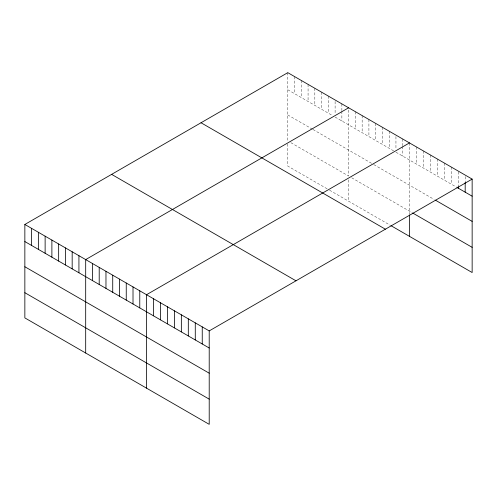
<?xml version="1.0" encoding="UTF-8"?>
<svg xmlns="http://www.w3.org/2000/svg" width="497" height="497" viewBox="0 0 497 497"><rect width="100%" height="100%" fill="white"/><g stroke="black" fill="none" stroke-linecap="round" stroke-linejoin="round"><path stroke-width="0.37" stroke-dasharray="2.48 1.86" d="M287.788 89.752L332.648 115.652M335.108 117.075L394.102 151.131M395.947 152.2L456.321 187.052M287.788 114.944L312.371 129.139M312.986 129.493L373.21 164.265M373.825 164.619L434.161 199.452M290.863 142.676L348.627 176.025L348.627 107.787M351.702 177.802L412.001 212.61M327.119 188.798L287.788 166.091L287.788 142.428M329.579 190.221L390.418 225.346M465.186 176.565L465.186 181.765M458.222 171.8L458.222 185.921M451.257 167.035L451.257 184.126M444.293 163.016L444.293 180.107M437.329 158.997L437.329 176.087M430.365 154.971L430.365 172.068M423.394 150.951L423.394 168.042M416.43 146.932L416.43 164.022M409.466 142.912L409.466 214.207M402.707 139.005L402.707 145.696M402.707 146.441L402.707 156.101M395.947 136.588L395.947 149.224M389.188 131.202L389.188 148.292M382.429 127.3L382.429 144.391M375.67 123.399L375.67 140.489M368.911 119.491L368.911 136.588M362.151 115.59L362.151 132.68M355.386 111.688L355.386 128.779M348.627 179.846L348.627 201.217M341.868 103.879L341.868 110.57M341.868 111.316L341.868 120.976M335.108 101.463L335.108 114.099M328.349 96.076L328.349 113.167M321.59 92.175L321.59 109.265M314.831 88.273L314.831 105.364M308.072 84.366L308.072 101.463M301.312 80.464L301.312 97.561M294.553 76.563L294.553 93.653M287.788 72.661L287.788 140.899"/><path stroke-width="0.75" d="M472.15 179.1L209.212 330.909L209.212 424.339L24.85 317.9L24.85 224.47L287.788 72.661L472.15 179.1L472.15 272.53L391.033 225.7M348.627 107.787L85.689 259.589L85.689 353.025M409.466 142.912L146.528 294.715L146.528 388.151M456.954 187.419L472.15 196.191M435.428 200.185L472.15 221.382M412.634 212.977L472.15 247.338M201.018 122.759L385.38 229.198M111.62 174.372L295.982 280.811M24.85 224.47L209.212 330.909M24.85 241.561L209.212 347.999M24.85 266.752L209.212 373.191M24.85 292.708L209.212 399.147M465.186 182.511L465.186 192.171M458.222 186.661L458.222 188.152M409.466 214.971L409.466 236.342M202.248 326.883L202.248 343.98M195.278 322.864L195.278 339.954M188.313 318.844L188.313 335.935M181.349 314.825L181.349 331.915M174.385 310.799L174.385 327.896M167.421 306.779L167.421 323.87M160.456 302.76L160.456 319.851M153.492 298.74L153.492 315.831M139.769 290.813L139.769 307.904M133.01 286.912L133.01 304.002M126.25 283.01L126.25 300.101M119.485 279.103L119.485 296.2M112.726 275.201L112.726 292.298M105.967 271.3L105.967 288.39M99.207 267.398L99.207 284.489M92.448 263.497L92.448 280.588M78.93 255.688L78.93 272.785M72.171 251.786L72.171 268.877M65.411 247.885L65.411 264.976M58.652 243.984L58.652 261.074M51.887 240.076L51.887 257.173M45.128 236.174L45.128 253.271M38.368 232.273L38.368 249.364M31.609 228.371L31.609 245.462"/></g></svg>
